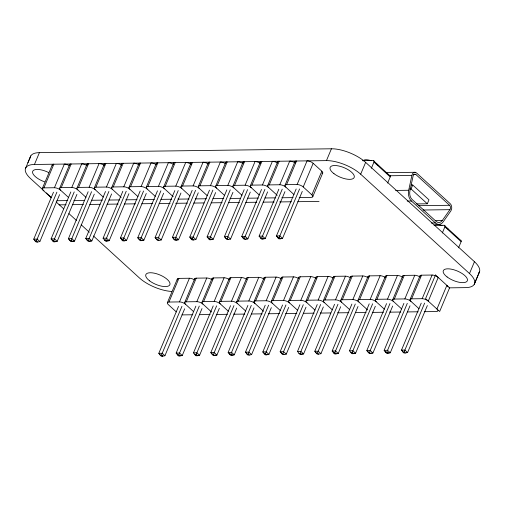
<?xml version="1.0" encoding="UTF-8"?>
<svg xmlns="http://www.w3.org/2000/svg" width="505" height="505" viewBox="0 0 505 505"><rect width="100%" height="100%" fill="white"/><g stroke="black" fill="none" stroke-linecap="round" stroke-linejoin="round"><path stroke-width="0.76" d="M435.468 222.964L411.436 201.028A9.305 6.35 89.2 0 1 408.697 190.259L411.878 175.469A4.652 3.175 89.2 0 1 416.562 172.969L450.233 203.704A4.652 3.175 89.2 0 1 450.801 211.002L443.232 221.783A9.305 6.35 89.2 0 1 435.468 222.964L431.295 223.021M59.596 194.621L39.857 241.573L37.528 242.034L36.448 241.043L37.149 239.105L56.888 192.152M76.93 194.393L57.191 241.346L54.862 241.8L53.782 240.816L54.489 238.878L74.222 191.919M94.265 194.166L74.525 241.119L72.196 241.573L71.117 240.582L71.824 238.644L91.556 191.692M111.599 193.933L91.859 240.891L89.53 241.346L88.451 240.355L89.158 238.417L108.891 191.464M128.933 193.705L109.2 240.658L106.864 241.119L105.785 240.127L106.492 238.19L126.225 191.237M146.267 193.478L126.534 240.43L124.198 240.885L123.119 239.9L123.826 237.962L143.565 191.004M163.601 193.251L143.868 240.203L141.533 240.658L140.453 239.667L141.16 237.729L160.899 190.776M180.935 193.017L161.202 239.976L158.873 240.43L157.787 239.439L158.494 237.501L178.233 190.549M198.276 192.79L178.536 239.742L176.207 240.203L175.121 239.212L175.828 237.274L195.568 190.322M215.61 192.563L195.871 239.515L193.541 239.97L192.456 238.985L193.162 237.047L212.902 190.088M184.653 308.789L164.92 355.741L162.585 356.202L161.505 355.211L162.212 353.273L181.952 306.32M232.944 192.336L213.205 239.288L210.875 239.742L209.79 238.751L210.497 236.813L230.236 189.861M201.987 308.561L182.255 355.514L179.919 355.968L178.839 354.983L179.546 353.045L199.286 306.087M250.278 192.102L230.539 239.061L228.209 239.515L227.124 238.524L227.831 236.586L247.57 189.634M219.321 308.334L199.589 355.286L197.253 355.741L196.174 354.75L196.881 352.812L216.62 305.86M267.612 191.875L247.873 238.827L245.544 239.282L244.458 238.297L245.165 236.359L264.904 189.407M236.656 308.1L216.923 355.059L214.593 355.514L213.508 354.523L214.215 352.585L233.954 305.632M284.946 191.648L265.207 238.6L262.878 239.054L261.792 238.07L262.499 236.132L282.238 189.173M253.996 307.873L234.257 354.826L231.928 355.28L230.842 354.295L231.549 352.357L251.288 305.405M302.28 191.42L282.541 238.373L280.212 238.827L279.126 237.836L279.833 235.898L299.572 188.946M271.33 307.646L251.591 354.598L249.262 355.053L248.176 354.068L248.883 352.13L268.622 305.171M288.664 307.419L268.925 354.371L266.596 354.826L265.51 353.835L266.217 351.897L285.956 304.944M305.998 307.185L286.259 354.144L283.93 354.598L282.844 353.607L283.551 351.669L303.29 304.717M323.333 306.958L303.593 353.91L301.264 354.365L300.178 353.38L300.885 351.442L320.625 304.49M340.667 306.731L320.927 353.683L318.598 354.138L317.512 353.153L318.219 351.215L337.959 304.256M358.001 306.503L338.262 353.456L335.932 353.91L334.847 352.919L335.554 350.981L355.293 304.029M375.335 306.27L355.596 353.229L353.266 353.683L352.181 352.692L352.888 350.754L372.627 303.802M392.669 306.043L372.93 352.995L370.601 353.449L369.515 352.465L370.222 350.527L389.961 303.574M410.003 305.815L390.264 352.768L387.935 353.222L386.855 352.238L387.556 350.3L407.295 303.341M427.337 305.588L407.598 352.541L405.269 352.995L404.189 352.004L404.89 350.066L424.629 303.114M25.408 168.702L30.376 156.872M43.929 190.776L30.54 178.555A26.064 10.264 22.8 0 1 34.441 164.466L39.415 152.636L331.425 148.786A26.064 10.264 22.8 0 1 365.639 162.37L474.46 261.71A26.064 10.264 22.8 0 1 478.519 273.407M42.281 188.63L52.299 164.794M51.283 197.771L43.196 190.385A4.652 1.831 22.8 0 1 43.897 187.873L53.839 164.213A4.652 1.831 22.8 0 0 52.28 165.589M43.897 187.873L54.426 187.734L64.369 164.075A4.652 1.831 22.8 0 1 69.602 165.823M53.486 192.197L33.747 239.149L36.164 242.046L37.528 242.034M59.615 188.397L69.633 164.567M68.617 197.537L60.537 190.158A4.652 1.831 22.8 0 1 61.231 187.645L71.173 163.986A4.652 1.831 22.8 0 0 69.614 165.362M61.231 187.645L71.761 187.507L81.703 163.847A4.652 1.831 22.8 0 1 86.576 165.362M70.82 191.969L51.081 238.922L53.505 241.819L54.862 241.8M76.949 188.169L86.974 164.333M85.951 197.31L77.871 189.93A4.652 1.831 22.8 0 1 78.565 187.412L88.508 163.753A4.652 1.831 22.8 0 0 87.056 165.356M78.565 187.412L89.095 187.273L99.037 163.614A4.652 1.831 22.8 0 1 104.27 165.362M88.154 191.736L68.415 238.695L70.839 241.592L72.196 241.573M94.284 187.942L104.308 164.106M103.285 197.083L95.205 189.703A4.652 1.831 22.8 0 1 95.899 187.185L105.842 163.525A4.652 1.831 22.8 0 0 104.282 164.901M95.899 187.185L106.429 187.046L116.371 163.386A4.652 1.831 22.8 0 1 121.604 165.135M105.488 191.509L85.755 238.461L88.173 241.365L89.53 241.346M111.618 187.715L121.642 163.879M121.2 197.379L112.539 189.47A4.652 1.831 22.8 0 1 113.234 186.957L123.182 163.298A4.652 1.831 22.8 0 0 121.724 164.901M113.234 186.957L123.763 186.818L133.705 163.159A4.652 1.831 22.8 0 1 138.938 164.908M106.864 241.119L105.507 241.131L103.089 238.234L122.822 191.281M128.952 187.481L138.976 163.652M137.953 196.622L129.873 189.242A4.652 1.831 22.8 0 1 130.568 186.73L140.516 163.071A4.652 1.831 22.8 0 0 139.058 164.674M130.568 186.73L141.097 186.591L151.039 162.932A4.652 1.831 22.8 0 1 156.279 164.674M140.156 191.054L120.424 238.007L122.841 240.904L124.198 240.885M146.286 187.254L156.31 163.418M155.294 196.394L147.207 189.015A4.652 1.831 22.8 0 1 147.902 186.496L157.85 162.837A4.652 1.831 22.8 0 0 156.291 164.213M147.902 186.496L158.431 186.358L168.373 162.698A4.652 1.831 22.8 0 1 173.613 164.447M157.491 190.821L137.758 237.779L140.175 240.677L141.533 240.658M163.626 187.027L173.644 163.191M173.202 196.691L164.542 188.788A4.652 1.831 22.8 0 1 165.236 186.269L175.184 162.61A4.652 1.831 22.8 0 0 173.625 163.986M165.236 186.269L175.765 186.13L185.707 162.471A4.652 1.831 22.8 0 1 190.947 164.22M174.831 190.593L155.092 237.546L157.51 240.449L158.873 240.43M180.96 186.793L190.978 162.964M189.962 195.94L181.876 188.554A4.652 1.831 22.8 0 1 182.57 186.042L192.519 162.383A4.652 1.831 22.8 0 0 191.206 164.213M182.57 186.042L193.099 185.903L203.048 162.244A4.652 1.831 22.8 0 1 208.281 163.992M192.165 190.366L172.426 237.318L174.844 240.216L176.207 240.203M198.295 186.566L208.312 162.736M207.296 195.706L199.21 188.327A4.652 1.831 22.8 0 1 199.904 185.815L209.853 162.155A4.652 1.831 22.8 0 0 208.294 163.532M199.904 185.815L210.434 185.676L220.382 162.01A4.652 1.831 22.8 0 1 225.615 163.759M209.499 190.139L189.76 237.091L192.178 239.989L193.541 239.97M215.629 186.339L225.647 162.503M167.338 302.792L177.362 278.962M224.63 195.479L216.544 188.1A4.652 1.831 22.8 0 1 217.238 185.581L227.187 161.922A4.652 1.831 22.8 0 0 225.628 163.298M176.34 311.939L168.26 304.553A4.652 1.831 22.8 0 1 168.954 302.041L178.903 278.381L189.425 278.242A4.652 1.831 22.8 0 1 194.659 279.991M217.238 185.581L227.768 185.442L237.716 161.783A4.652 1.831 22.8 0 1 242.589 163.304M168.954 302.041L179.483 301.902L189.425 278.242M226.833 189.905L207.094 236.864L209.512 239.761L210.875 239.742M178.543 306.365L158.81 353.317L161.228 356.214L162.585 356.202M232.963 186.111L242.981 162.275M184.672 302.564L194.696 278.735M241.964 195.252L233.878 187.873A4.652 1.831 22.8 0 1 234.573 185.354L244.521 161.695A4.652 1.831 22.8 0 0 243.069 163.298M193.674 311.705L185.594 304.326A4.652 1.831 22.8 0 1 186.288 301.813L196.237 278.154L206.76 278.009A4.652 1.831 22.8 0 1 211.999 279.757M234.573 185.354L245.102 185.215L255.05 161.556A4.652 1.831 22.8 0 1 260.283 163.304M186.288 301.813L196.817 301.674L206.76 278.009M244.167 189.678L224.428 236.63L226.846 239.534L228.209 239.515M195.877 306.137L176.144 353.09L178.562 355.987L179.919 355.968M250.297 185.878L260.315 162.048M202.013 302.337L212.031 278.501M259.299 195.025L251.212 187.639A4.652 1.831 22.8 0 1 251.907 185.127L261.855 161.467A4.652 1.831 22.8 0 0 260.296 162.844M211.589 312.008L202.928 304.098A4.652 1.831 22.8 0 1 203.622 301.58L213.571 277.92L224.094 277.782A4.652 1.831 22.8 0 1 229.333 279.53M251.907 185.127L262.436 184.988L272.384 161.329A4.652 1.831 22.8 0 1 277.617 163.077M203.622 301.58L214.152 301.441L224.094 277.782M261.502 189.451L241.762 236.403L244.18 239.301L245.544 239.282M197.253 355.741L195.896 355.76L193.478 352.862L213.211 305.904M267.631 185.651L277.649 161.821M219.347 302.11L229.365 278.274M277.207 195.321L268.546 187.412A4.652 1.831 22.8 0 1 269.247 184.899L279.189 161.234A4.652 1.831 22.8 0 0 277.63 162.61M228.348 311.25L220.262 303.871A4.652 1.831 22.8 0 1 220.956 301.352L230.905 277.693L241.428 277.554A4.652 1.831 22.8 0 1 246.667 279.303M269.247 184.899L279.77 184.754L289.718 161.095A4.652 1.831 22.8 0 1 294.952 162.844M220.956 301.352L231.486 301.214L241.428 277.554M262.878 239.054L261.514 239.073L259.097 236.176L278.836 189.217M230.551 305.676L210.812 352.629L213.23 355.533L214.593 355.514M284.965 185.423L294.983 161.587M236.681 301.876L246.699 278.047M293.967 194.564L285.88 187.185A4.652 1.831 22.8 0 1 286.581 184.666L296.523 161.007A4.652 1.831 22.8 0 0 295.217 162.844M245.682 311.023L237.596 303.638A4.652 1.831 22.8 0 1 238.291 301.125L248.239 277.466L258.768 277.327A4.652 1.831 22.8 0 1 264.001 279.076M286.581 184.666L297.104 184.527L307.053 160.868A4.652 1.831 22.8 0 1 313.163 163.298L321.824 171.201A4.652 1.831 22.8 0 1 321.956 173.613M238.291 301.125L248.82 300.986L258.768 277.327M296.17 188.99L276.431 235.949L278.848 238.846L280.212 238.827M247.886 305.449L228.146 352.402L230.564 355.299L231.928 355.28M254.015 301.649L264.033 277.819M299.212 197.36A4.652 1.831 22.8 0 0 300.652 197.518L311.181 197.379A4.652 1.831 22.8 0 0 311.875 194.861L303.215 186.957L313.163 163.298M263.591 311.32L254.93 303.41A4.652 1.831 22.8 0 1 255.625 300.898L265.573 277.232L276.102 277.093A4.652 1.831 22.8 0 1 281.335 278.842M255.625 300.898L266.154 300.753L276.102 277.093M265.22 305.216L245.48 352.174L247.898 355.072L249.262 355.053M311.875 194.861L321.824 171.201M34.441 164.466L326.451 160.615L331.425 148.786M312.721 196.798L322.739 172.963M271.349 301.422L281.367 277.586M280.351 310.562L272.264 303.183A4.652 1.831 22.8 0 1 272.959 300.664L282.907 277.005L293.437 276.866A4.652 1.831 22.8 0 1 298.67 278.615M272.959 300.664L283.488 300.525L293.437 276.866M282.554 304.988L262.815 351.947L265.232 354.845L266.596 354.826M288.683 301.195L298.701 277.359M297.685 310.335L289.599 302.956A4.652 1.831 22.8 0 1 290.293 300.437L300.241 276.778L310.771 276.639A4.652 1.831 22.8 0 1 316.004 278.388M290.293 300.437L300.822 300.298L310.771 276.639M299.888 304.761L280.149 351.714L282.566 354.617L283.93 354.598M306.017 300.961L316.035 277.131M315.019 310.108L306.933 302.722A4.652 1.831 22.8 0 1 307.627 300.21L317.576 276.551L328.105 276.412A4.652 1.831 22.8 0 1 332.978 277.927M449.059 287.85L465.585 287.629A26.064 10.264 22.8 0 0 469.486 273.54L360.671 174.2L365.639 162.37M371.383 168.241L373.971 162.092A1.862 1.149 -47.6 0 0 373.271 160.533L362.552 160.672M307.627 300.21L318.156 300.071L328.105 276.412M301.264 354.365L299.901 354.384L297.483 351.486L317.222 304.534M323.351 300.734L333.369 276.904M332.353 309.874L324.267 302.495A4.652 1.831 22.8 0 1 324.967 299.976L334.91 276.317L345.439 276.178A4.652 1.831 22.8 0 1 350.672 277.927M324.967 299.976L335.49 299.837L345.439 276.178M334.556 304.3L314.817 351.259L317.235 354.156L318.598 354.138M387.625 183.069L390.213 176.92A1.862 1.149 -47.6 0 0 389.513 175.361L373.271 160.533M340.686 300.507L350.704 276.671M349.687 309.647L341.601 302.268A4.652 1.831 22.8 0 1 342.302 299.749L352.244 276.09L362.773 275.951A4.652 1.831 22.8 0 1 368.006 277.7M342.302 299.749L352.825 299.61L362.773 275.951M351.89 304.073L332.151 351.032L334.569 353.929L335.932 353.91M358.02 300.279L368.038 276.443M367.602 309.944L358.935 302.041A4.652 1.831 22.8 0 1 359.636 299.522L369.578 275.863L380.107 275.724A4.652 1.831 22.8 0 1 385.34 277.472M409.517 188.971L411.07 188.952L412.73 185.007L428.972 199.835L427.312 203.78L416.423 203.925M359.636 299.522L370.159 299.383L380.107 275.724M353.266 353.683L351.903 353.702L349.485 350.798L369.224 303.846M375.354 300.046L385.372 276.216M384.356 309.186L376.269 301.807A4.652 1.831 22.8 0 1 376.97 299.295L386.912 275.635L397.441 275.496A4.652 1.831 22.8 0 1 402.674 277.245M376.97 299.295L387.493 299.156L397.441 275.496M386.559 303.619L366.819 350.571L369.237 353.468L370.601 353.449M392.688 299.818L402.706 275.982M401.69 308.959L393.603 301.58A4.652 1.831 22.8 0 1 394.304 299.061L404.246 275.402L414.775 275.263A4.652 1.831 22.8 0 1 420.008 277.011M394.304 299.061L404.827 298.922L414.775 275.263M403.893 303.385L384.153 350.344L386.571 353.241L387.935 353.222M410.022 299.591L420.04 275.755M411.638 298.834L421.58 275.175L432.11 275.036A4.652 1.831 22.8 0 1 438.22 277.466L428.278 301.125A4.652 1.831 22.8 0 0 422.167 298.695L411.638 298.834A4.652 1.831 22.8 0 0 410.937 301.352L419.024 308.732M442.304 232.988L444.892 226.84A1.862 1.149 -47.6 0 0 444.192 225.274L434.237 225.407M422.167 298.695L432.11 275.036M421.227 303.158L401.488 350.11L403.905 353.014L405.269 352.995M458.546 247.816L461.134 241.661A1.862 1.149 -47.6 0 0 460.434 240.102L444.192 225.274M469.486 273.54L474.46 261.71M474.624 283.4L479.592 271.57M479.182 272.548L474.208 284.378M27.895 162.787L30.792 155.893M415.899 174.547A2.79 1.906 89.2 0 0 413.09 176.043L409.909 190.833A7.449 5.075 89.2 0 0 412.099 199.45L436.131 221.386A7.449 5.075 89.2 0 0 442.342 220.445L449.911 209.663A2.79 1.906 89.2 0 0 449.57 205.282L415.899 174.547L413.601 174.572M386.256 172.666L415.211 172.281M390.434 175.753L411.878 175.469M411.171 185.032L412.73 185.007M395.592 190.429L408.697 190.259M67.746 200.592L57.974 200.719A4.652 1.831 22.8 0 1 56.932 200.636M84.329 200.371L75.308 200.491A4.652 1.831 22.8 0 1 73.863 200.334M102.414 200.138L92.642 200.264A4.652 1.831 22.8 0 1 91.601 200.182M119.748 199.904L109.976 200.037A4.652 1.831 22.8 0 1 108.935 199.955M137.082 199.677L127.311 199.803A4.652 1.831 22.8 0 1 125.865 199.652M154.423 199.45L144.645 199.576A4.652 1.831 22.8 0 1 143.199 199.418M171.757 199.222L161.979 199.349A4.652 1.831 22.8 0 1 160.937 199.267M189.091 198.989L179.313 199.121A4.652 1.831 22.8 0 1 177.867 198.964M206.425 198.762L196.647 198.888A4.652 1.831 22.8 0 1 195.208 198.736M223.759 198.534L213.981 198.661A4.652 1.831 22.8 0 1 212.94 198.579M240.342 198.314L231.315 198.433A4.652 1.831 22.8 0 1 229.876 198.276M258.427 198.074L248.649 198.206A4.652 1.831 22.8 0 1 247.608 198.124M275.762 197.846L265.983 197.973A4.652 1.831 22.8 0 1 264.942 197.891M293.096 197.619L283.318 197.745A4.652 1.831 22.8 0 1 281.878 197.588M59.034 204.847L66.123 204.752M72.43 204.67L83.458 204.519M89.764 204.437L100.009 204.304M107.098 204.209L118.132 204.064M124.432 203.982L135.466 203.837M141.766 203.749L152.8 203.603M159.1 203.521L170.134 203.376M175.645 203.307L187.469 203.149M193.768 203.067L204.014 202.928M211.103 202.833L222.137 202.688M228.437 202.606L239.471 202.461M245.777 202.379L256.805 202.234M263.111 202.151L274.139 202.006M279.656 201.931L291.473 201.773M297.78 201.691L319.053 201.413M407.27 201.085L411.436 201.028M418.172 205.699L449.57 205.282M423.108 210.017L449.911 209.663M435.449 220.534L442.342 220.445M103.089 238.234L106.492 238.19L109.2 240.658L105.791 240.708M259.097 236.176L262.499 236.132L265.207 238.6L261.805 238.644M35.085 241.062L36.448 241.043M52.419 240.834L53.782 240.816M69.753 240.601L71.117 240.582M87.087 240.374L88.451 240.355M104.421 240.146L105.785 240.127M121.755 239.919L123.119 239.9M139.09 239.686L140.453 239.667M156.424 239.458L157.787 239.439M173.758 239.231L175.121 239.212M191.092 239.004L192.456 238.985M208.426 238.77L209.79 238.751M225.767 238.543L227.124 238.524M243.101 238.316L244.458 238.297M260.435 238.089L261.792 238.07M277.769 237.855L279.126 237.836M55.152 241.371L57.191 241.346L54.489 238.878L51.081 238.922L53.789 241.39M71.123 241.163L74.525 241.119L71.824 238.644L68.415 238.695L69.501 239.679M89.821 240.917L91.859 240.891L89.158 238.417L85.755 238.461L87.378 239.944M125.171 240.449L126.534 240.43L123.826 237.962L120.424 238.007L123.125 240.475M141.823 240.228L143.868 240.203L141.16 237.729L137.758 237.779L139.38 239.256M176.491 239.774L178.536 239.742L175.828 237.274L172.426 237.318L173.505 238.309M211.159 239.313L213.205 239.288L210.497 236.813L207.094 236.864L208.174 237.849M246.509 238.846L247.873 238.827L245.165 236.359L241.762 236.403L243.928 238.379M281.178 238.392L282.541 238.373L279.833 235.898L276.431 235.949L279.139 238.417M192.809 314.76L183.031 314.886A4.652 1.831 22.8 0 1 181.989 314.804M210.143 314.533L200.365 314.659A4.652 1.831 22.8 0 1 199.323 314.577M227.477 314.299L217.699 314.432A4.652 1.831 22.8 0 1 216.254 314.274M244.811 314.072L235.033 314.205A4.652 1.831 22.8 0 1 233.588 314.047M262.145 313.845L252.367 313.971A4.652 1.831 22.8 0 1 251.326 313.889M279.48 313.618L269.702 313.744A4.652 1.831 22.8 0 1 268.262 313.586M296.814 313.384L287.036 313.517A4.652 1.831 22.8 0 1 285.596 313.359M314.148 313.157L304.37 313.289A4.652 1.831 22.8 0 1 303.328 313.201M330.731 312.942L321.704 313.056A4.652 1.831 22.8 0 1 320.265 312.904M348.816 312.702L339.038 312.829A4.652 1.831 22.8 0 1 337.599 312.671M366.15 312.469L356.372 312.601A4.652 1.831 22.8 0 1 355.337 312.519M383.484 312.241L373.706 312.374A4.652 1.831 22.8 0 1 372.267 312.216M400.819 312.014L391.047 312.14A4.652 1.831 22.8 0 1 389.601 311.983M418.153 311.787L408.381 311.913A4.652 1.831 22.8 0 1 407.339 311.831M193.478 352.862L196.881 352.812L199.589 355.286L196.186 355.331M297.483 351.486L300.885 351.442L303.593 353.91L301.548 353.942M349.485 350.798L352.888 350.754L355.596 353.229L352.193 353.273M160.142 355.23L161.505 355.211M177.476 355.002L178.839 354.983M194.81 354.769L196.174 354.75M212.144 354.542L213.508 354.523M229.478 354.314L230.842 354.295M246.812 354.087L248.176 354.068M264.153 353.853L265.51 353.835M281.487 353.626L282.844 353.607M298.821 353.399L300.178 353.38M316.155 353.165L317.512 353.153M333.489 352.938L334.847 352.919M350.823 352.711L352.181 352.692M368.158 352.484L369.515 352.465M385.492 352.25L386.855 352.238M402.826 352.023L404.189 352.004M161.512 355.791L162.875 355.772M180.209 355.539L182.255 355.514L179.546 353.045L176.144 353.09L177.766 354.573M215.559 355.078L216.923 355.059L214.215 352.585L210.812 352.629L213.52 355.103M231.53 354.863L234.257 354.826L231.549 352.357L228.146 352.402L229.769 353.885M266.88 354.396L268.925 354.371L266.217 351.897L262.815 351.947L263.894 352.932M336.898 353.475L338.262 353.456L335.554 350.981L332.151 351.032L334.316 353.008M371.573 353.014L372.93 352.995L370.222 350.527L366.819 350.571L369.527 353.039M386.862 352.812L390.264 352.768L387.556 350.3L384.153 350.344L385.782 351.827M406.241 352.559L407.598 352.541L404.89 350.066L401.488 350.11L402.573 351.101M411.07 188.952L427.312 203.78M373.971 162.092L390.213 176.92M444.892 226.84L461.134 241.661M230.539 239.061L227.831 236.586L224.428 236.63L225.508 237.621M195.871 239.515L193.162 237.047L189.76 237.091L191.382 238.575M320.927 353.683L318.219 351.215L314.817 351.259L315.903 352.244M161.202 239.976L158.494 237.501L155.092 237.546L156.171 238.537M286.259 354.144L283.551 351.669L280.149 351.714L281.771 353.197M251.591 354.598L248.883 352.13L245.48 352.174L246.56 353.159M46.252 192.904L51.491 197.682M56.143 201.931L63.712 208.836M68.945 213.621L76.514 220.527M81.166 224.775L89.316 232.212M93.387 235.93L139.361 277.901A26.064 10.264 22.8 0 0 171.801 291.454M39.857 241.573L37.149 239.105L33.747 239.149L34.832 240.14M164.92 355.741L162.212 353.273L158.81 353.317L159.889 354.308M44.591 181.819A13.029 5.132 22.8 0 1 32.699 171.315A13.029 5.132 22.8 0 1 48.543 172.476M30.224 157.951A26.064 10.264 22.8 0 1 39.415 152.636M326.451 160.615A26.064 10.264 22.8 0 1 360.671 174.2M179.483 301.902A4.652 1.831 22.8 0 1 185.594 304.326M177.444 279.985A4.652 1.831 22.8 0 1 178.903 278.381M196.817 301.674A4.652 1.831 22.8 0 1 202.928 304.098M194.677 279.53A4.652 1.831 22.8 0 1 196.237 278.154M214.152 301.441A4.652 1.831 22.8 0 1 220.262 303.871M212.113 279.524A4.652 1.831 22.8 0 1 213.571 277.92M231.486 301.214A4.652 1.831 22.8 0 1 237.596 303.638M229.592 279.53A4.652 1.831 22.8 0 1 230.905 277.693M248.82 300.986A4.652 1.831 22.8 0 1 254.93 303.41M246.68 278.842A4.652 1.831 22.8 0 1 248.239 277.466M266.154 300.753A4.652 1.831 22.8 0 1 272.264 303.183M264.014 278.608A4.652 1.831 22.8 0 1 265.573 277.232M283.488 300.525A4.652 1.831 22.8 0 1 289.599 302.956M281.455 278.608A4.652 1.831 22.8 0 1 282.907 277.005M300.822 300.298A4.652 1.831 22.8 0 1 306.933 302.722M298.682 278.154A4.652 1.831 22.8 0 1 300.241 276.778M318.156 300.071A4.652 1.831 22.8 0 1 324.267 302.495M316.016 277.927A4.652 1.831 22.8 0 1 317.576 276.551M335.49 299.837A4.652 1.831 22.8 0 1 341.601 302.268M333.458 277.92A4.652 1.831 22.8 0 1 334.91 276.317M352.825 299.61A4.652 1.831 22.8 0 1 358.935 302.041M350.685 277.466A4.652 1.831 22.8 0 1 352.244 276.09M370.159 299.383A4.652 1.831 22.8 0 1 376.269 301.807M368.019 277.239A4.652 1.831 22.8 0 1 369.578 275.863M387.493 299.156A4.652 1.831 22.8 0 1 393.603 301.58M385.46 277.239A4.652 1.831 22.8 0 1 386.912 275.635M404.827 298.922A4.652 1.831 22.8 0 1 410.937 301.352M402.687 276.778A4.652 1.831 22.8 0 1 404.246 275.402M447.809 286.733A4.652 1.831 22.8 0 0 446.881 285.369L436.939 309.028A4.652 1.831 22.8 0 1 436.238 311.547L425.715 311.686A4.652 1.831 22.8 0 1 424.269 311.528M420.021 276.551A4.652 1.831 22.8 0 1 421.58 275.175M363.108 160.855A8.377 3.301 22.8 0 1 371.131 160.748M376.926 164.087A8.377 3.301 22.8 0 1 377.822 165.034M434.148 225.394A8.377 3.301 22.8 0 1 442.052 225.495M447.089 228.197A8.377 3.301 22.8 0 1 448.478 229.459M279.77 184.754A4.652 1.831 22.8 0 1 285.88 187.185M297.104 184.527A4.652 1.831 22.8 0 1 303.215 186.957M262.436 184.988A4.652 1.831 22.8 0 1 268.546 187.412M245.102 185.215A4.652 1.831 22.8 0 1 251.212 187.639M227.768 185.442A4.652 1.831 22.8 0 1 233.878 187.873M210.434 185.676A4.652 1.831 22.8 0 1 216.544 188.1M193.099 185.903A4.652 1.831 22.8 0 1 199.21 188.327M175.765 186.13A4.652 1.831 22.8 0 1 181.876 188.554M158.431 186.358A4.652 1.831 22.8 0 1 164.542 188.788M141.097 186.591A4.652 1.831 22.8 0 1 147.207 189.015M123.763 186.818A4.652 1.831 22.8 0 1 129.873 189.242M106.429 187.046A4.652 1.831 22.8 0 1 112.539 189.47M89.095 187.273A4.652 1.831 22.8 0 1 95.205 189.703M71.761 187.507A4.652 1.831 22.8 0 1 77.871 189.93M54.426 187.734A4.652 1.831 22.8 0 1 60.537 190.158M435.512 274.991L425.57 298.651L439.647 311.503L449.589 287.844L435.512 274.991M333.95 173.657A13.029 5.132 22.8 0 0 354.055 177.728A13.029 5.132 22.8 0 0 338.489 165.93A13.029 5.132 22.8 0 0 333.95 173.657M149.644 280.875A13.029 5.132 22.8 0 0 169.749 284.953A13.029 5.132 22.8 0 0 154.183 273.154A13.029 5.132 22.8 0 0 149.644 280.875M447.102 276.948A13.029 5.132 22.8 0 0 467.207 281.026A13.029 5.132 22.8 0 0 451.64 269.228A13.029 5.132 22.8 0 0 447.102 276.948"/></g></svg>
